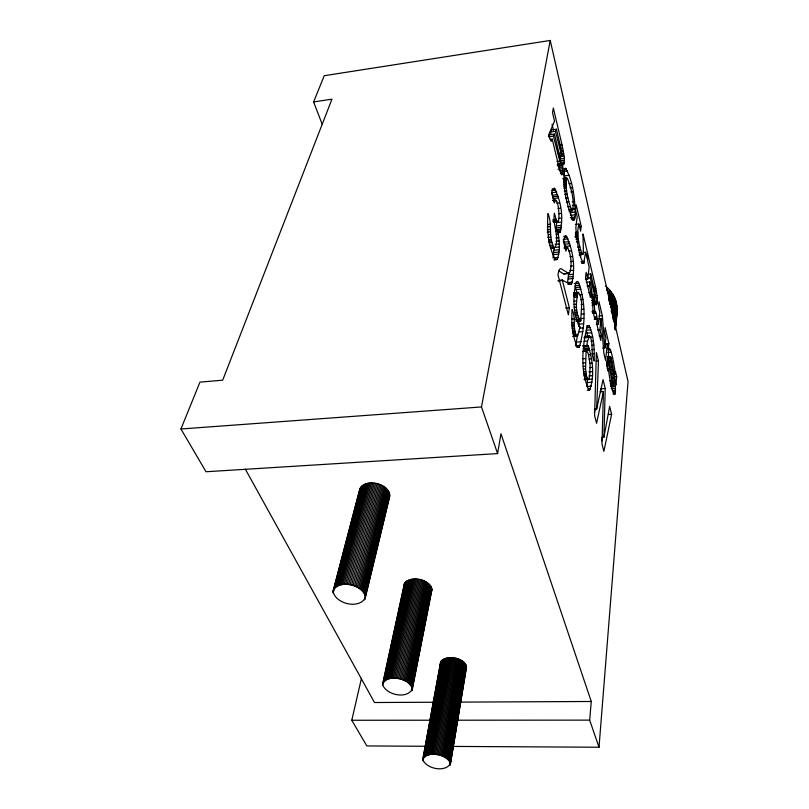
<?xml version="1.0" encoding="UTF-8"?>
<svg xmlns="http://www.w3.org/2000/svg" width="809" height="809" viewBox="0 0 809 809"><rect width="100%" height="100%" fill="white"/><g stroke="black" fill="none" stroke-linecap="round" stroke-linejoin="round"><path stroke-width="1.21" d="M615.285 373.798C615.346 372.059 610.593 341.924 608.459 350.155C607.913 361.421 611.877 372.251 613.667 383.244C614.405 398.261 607.964 359.55 607.741 356.334L606.841 365.638L608.206 371.27L608.429 368.894C608.348 371.189 613.01 399.828 615.396 393.093C615.962 381.959 612.332 371.21 610.36 360.389C609.652 345.403 615.588 382.131 615.882 385.215L616.66 376.519L615.487 371.553L615.285 373.798L613.161 373.97M577.07 336.17L576.655 335.988C572.206 327.847 576.271 317.846 572.084 309.554C571.336 322.093 571.912 335.442 577.404 346.94L578.415 347.597L579.264 347.182C585.332 326.442 586.394 302.091 578.081 281.744L577.1 281.38L576.119 282.21C572.55 296.549 573.096 313.467 579.365 326.856L580.144 326.573L577.586 335.907L573.399 336.493M583.926 345.574L588.082 345.676C592.734 359.479 594.858 376.377 589.569 390.039L588.709 389.887C580.164 370.037 582.076 346.06 587.455 325.633L589.124 325.724C594.099 336.635 594.524 349.195 594.089 361.026C590.924 353.846 593.068 346.019 590.964 338.637C591.349 332.964 578.192 338.496 589.882 336.241M591.288 297.732L593.553 297.51L594.918 302.849L596.354 305.064C598.589 299.381 596.324 292.585 595.475 286.71L588.153 255.684L587.567 260.549L589.154 267.253L587.739 279.065L585.433 279.297M562.407 280.177L558.281 280.672L562.407 280.177L570.628 284.485L571.579 283.969C575.674 268.537 573.46 250.133 566.169 236.046L563.691 236.319M572.469 282.098L567.564 282.584L568.666 272.775M575.31 214.82C574.744 199.105 573.45 181.752 565.511 168.151L564.813 168.545C562.063 185.615 566.391 204.192 572.934 219.937L573.844 220.291L574.461 219.654L575.31 214.82L570.557 215.366L570.537 210.461M557.664 165.056L562.579 164.429C566.998 165.097 562.285 148.007 562.063 145.033L553.336 108.012L552.527 112.714L554.519 121.138L548.532 135.315L551.162 141.454L552.213 139.097L550.181 139.37M572.479 210.694L571.953 210.471C567.908 200.581 565.087 189.063 566.512 178.334L567.422 178.385C571.073 188.285 574.825 200.207 572.479 210.694L568.879 211.109M555.712 230.717L557.755 230.484L558.554 232.132L559.818 232.719C563.853 218.572 561.264 200.895 554.216 188.062L552.507 189.781L551.718 192.502L554.337 202.958C557.644 192.552 560.607 219.957 557.886 221.585L553.437 222.253M555.823 231.384L556.632 222.637L561.648 222.06M583.299 252.529L585.605 252.287L587.203 259.011L587.799 254.147L583.036 233.963C582.541 236.279 585.14 265.15 580.67 249.93C578.364 241.517 576.504 232.668 578.91 224.012L575.381 224.406M580.852 320.89C574.845 313.609 575.897 301.393 578.122 292.545C583.997 298.025 580.579 313.073 580.852 320.89L576.048 321.325M554.205 260.002L557.219 259.264C560.748 250.163 559.11 239.909 557.755 230.484M552.213 139.097L559.434 169.02L561.952 174.956L562.933 171.953L562.579 164.429M552.951 257.98L554.165 247.493M600.066 391.718L603.443 391.465L601.997 444.141L603.878 451.382L611.604 414.269L609.652 406.371L603.918 437.244L601.643 437.386M603.918 437.244L605.243 388.502L603.049 379.593L596.668 409L594.342 409.162M586.11 351.248L587.476 352.087L588.406 354.059L590.085 364.495L589.721 375.356L589.174 378.066L588.022 379.532L586.596 376.468L585.564 368.934L586.11 351.248L582.551 351.551M600.683 392.577L600.794 388.836L605.243 388.502M596.668 409L598.458 360.986L596.364 352.491L594.605 415.735L596.577 423.299L603.443 391.465M388.927 498.475C393.973 483.307 360.622 475.712 359.631 492.074M557.512 221.787L556.056 219.3L554.408 213.252C552.213 224.447 559.697 236.157 555.207 247.412L554.084 247.625C547.926 237.199 552.719 224.356 547.996 213.556C546.813 228.866 547.845 245.602 555.227 259.284L556.268 259.78M382.526 684.454C387.177 673.219 409.182 677.993 412.368 688.712C407.443 699.724 385.964 695.012 382.526 684.454L404.409 583.511C411.205 574.835 431.804 579.153 431.713 590.995M578.688 326.239L578.991 320.951M608.803 301.049L609.602 289.986L605.729 286.113M610.31 304.305L611.26 292.049L609.602 289.986L607.316 292.797M615.265 329.121C616.68 316.976 619.967 302.485 611.26 292.049L609.824 304.467M452.646 746.414L599.014 747.233L628.057 381.595L550.221 40.45L324.237 75.712L313.609 101.924L322.184 124.232M611.28 311.768L612.716 294.183L611.129 307.764M615.194 325.37L616.883 305.327L614.931 326.219M591.46 386.136L586.758 386.49L587.637 379.472L592.309 379.108M586.383 282.27L589.822 281.926C593.381 292.191 591.612 303.142 593.644 313.629C595.1 324.187 598.721 318.726 595.505 311.384L594.989 313.154L593.553 297.51M612.373 315.126L613.98 296.377L611.958 313.568M599.014 747.233L589.66 720.131L591.268 701.484L500.963 433.786L497.606 453.586L206.022 471.748L180.943 428.992L199.954 382.121L222.687 380.2L331.963 99.173L313.609 101.924M615.204 328.717L617.085 307.44L615.245 327.089M613.141 319.767L615.032 298.622L612.747 318.139M613.94 321.931L615.882 300.897L613.566 320.9M615.285 324.318L615.619 320.647L615.295 323.216M615.234 330.032L617.105 309.554L615.255 329.556M614.658 322.882L616.498 303.203L614.395 321.84M422.743 759.499C427.789 750.145 447.175 754.079 450.471 763.595C445.213 772.767 426.252 768.894 422.743 759.499L440.612 662.045C446.234 653.47 468.927 658.091 465.539 669.437M605.081 343.785L607.256 343.603L605.597 360.47L603.888 353.402L601.097 318.544L598.882 318.746M602.675 348.113L604.869 347.931L605.88 337.808L604.626 332.519L605.122 327.615L608.894 343.613L608.419 348.517L607.256 343.603M615.224 327.423L615.851 321.193M616.094 318.706L616.933 311.647M596.304 324.267L598.549 324.065L597.184 318.392L596.648 323.357L600.794 340.579L601.309 335.604L599.914 329.779L601.097 318.544M598.549 324.065L599.813 312.193L598.468 306.53L598.994 301.636L602.331 315.753L604.869 347.931M608.752 297.479L609.602 289.986M589.822 281.926L589.367 285.82L590.934 292.362L590.358 297.308L585.534 277.295L586.131 272.35L587.739 279.065M590.752 273.998L595.131 292.534L595.232 297.156L590.297 277.892L590.752 273.998L587.334 274.342M578.91 224.012L580.609 231.182L581.236 226.338L576.16 204.819L575.502 209.642L577.201 216.832L575.846 227.551L576.554 237.917L579.315 252.256L581.115 258.678L583.663 263.39L585.605 252.287M580.407 257.323L580.842 253.915M562.346 280.258L569.334 307.683L568.383 314.903L557.957 274.827L558.675 271.318L559.656 269.195L560.819 268.558L568.727 273.452L569.647 272.967C572.266 264.846 571.184 255.219 567.635 247.544L564.712 247.696M333.035 591.237C338.577 578.577 363.534 584.492 365.446 597.416C359.59 609.784 335.29 603.979 333.035 591.237L359.934 488.545M575.664 344.927L577.747 334.289M589.539 336.16L587.556 340.963L586.778 345.686L587.465 345.271M448.499 759.722L464.74 662.986M449.106 760.369L465.306 663.643M449.612 761.016L465.772 664.31M449.996 761.673L466.126 664.988M463.061 684.272L463.476 681.805M449.885 765.365L466.378 665.676M450.198 764.798L466.51 666.343M450.391 764.212L466.54 667.01M446.083 757.912L462.485 661.135M446.983 758.488L463.324 661.722M447.792 759.095L464.083 662.338M444.04 756.85L460.574 660.063M445.102 757.366L461.565 660.579M554.438 134.092L553.437 136.114L560.768 164.773L560.516 159.525L554.438 134.092L549.422 134.769L548.401 136.792M440.531 755.566L457.277 658.789M441.744 755.95L458.42 659.163M442.917 756.375L459.522 659.588M437.993 754.959L454.891 658.213M439.277 755.232L456.094 658.475M435.414 754.575L452.453 657.869M436.708 754.736L453.677 658.01M432.886 754.433L450.057 657.778M434.14 754.473L451.25 657.788M429.346 754.686L446.71 658.111M430.479 754.544L447.781 657.939M431.652 754.453L448.894 657.828M426.373 755.454L443.878 658.991M427.294 755.141L444.748 658.637M428.285 754.888L445.698 658.344M422.804 760.136L440.905 661.438M422.986 760.773L423.431 758.306M424.786 750.914L425.241 748.456M426.363 742.288L426.818 739.831M427.941 733.662L428.396 731.205M429.518 725.036L429.973 722.579M430.418 720.111L430.873 717.644M431.996 711.485L432.451 709.018M433.573 702.859L434.029 700.392M434.473 697.924L435.606 691.766M436.051 689.298L436.506 686.841M438.529 675.748L439.661 669.589M440.106 667.122L440.612 662.045M423.683 757.184L441.299 660.872M424.199 756.688L441.795 660.336M424.826 756.233L442.402 659.841M425.554 755.818L443.099 659.396M497.606 453.586L481.497 406.947L550.221 40.45M411.326 685.698L431.045 586.394M411.771 686.457L431.45 587.182M412.094 687.225L431.743 587.961M412.125 687.711L412.62 685.233M415.31 671.612L415.806 669.134M417.768 659.234L418.253 656.756M419.477 650.557L420.7 644.369M421.934 638.18L423.886 628.269M425.119 622.081L426.343 615.892M428.305 605.981L428.79 603.504M411.821 690.795L431.915 588.75M412.125 690.138L431.966 589.518M409.273 683.484L429.164 584.128M410.072 684.202L429.892 584.867M410.75 684.94L430.519 585.625M406.31 681.491L426.414 582.126M407.392 682.118L427.415 582.753M408.383 682.786L428.335 583.431M403.944 680.369L424.189 581.014M405.157 680.905L425.332 581.55M401.335 679.469L421.762 580.124M402.66 679.894L422.996 580.538M398.604 678.802L419.193 579.497M399.98 679.105L420.488 579.78M395.823 678.407L416.584 579.143M397.209 678.569L417.889 579.284M393.103 678.296L414.026 579.082M394.448 678.316L415.29 579.072M390.535 678.468L411.599 579.315M391.789 678.346L412.782 579.163M387.157 679.236L408.393 580.184M388.209 678.913L409.394 579.831M389.331 678.66L410.466 579.537M601.603 440.895L602.371 437.305M383.941 681.117L405.319 582.207M384.578 680.571L405.936 581.62M385.337 680.066L406.664 581.084M386.196 679.621L407.483 580.609M382.627 685.193L404.803 582.844M594.342 412.61L595.151 408.929M426.151 746.272L366.841 745.938L351.784 720.263L361.431 678.438M365.092 594.757L389.534 493.257M365.344 595.657L389.746 494.178M364.566 599.823L389.847 495.088M365.001 599.064L389.807 495.988M363.514 592.057L388.108 490.507M364.171 592.946L388.704 491.407M364.697 593.857L389.18 492.327M360.834 589.508L385.66 487.938M361.835 590.327L386.581 488.767M362.735 591.177L387.4 489.617M358.529 588.012L383.527 486.442M359.722 588.74L384.639 487.17M357.244 587.334L382.344 485.774M354.494 586.171L379.785 484.631M355.899 586.717L381.09 485.167M351.551 585.281L377.055 483.772M353.037 585.686L378.44 484.166M350.044 584.958L375.649 483.469M347.031 584.543L372.828 483.104M348.537 584.705L374.233 483.246M344.088 584.462L370.067 483.084M345.534 584.462L371.432 483.054M616.074 315.753L616.589 313.72M341.317 584.735L367.468 483.408M342.672 584.553L368.742 483.206M337.727 585.736L364.07 484.51M338.84 585.322L365.122 484.065M340.043 584.988L366.255 483.701M333.187 592.997L333.824 590.57M334.36 588.072L360.854 486.988M335.027 587.395L361.492 486.27M335.816 586.778L362.25 485.622M336.716 586.222L363.11 485.036M333.035 592.107L360.339 487.746M404.409 583.511L404.176 587.253M556.44 129.228L561.77 151.809L561.891 156.461L555.429 131.361L556.44 129.228L551.465 129.905L550.433 132.039L551.02 134.466M606.497 290.158L607.751 287.994M430.995 592.36L431.409 591.692M567.19 247.423L565.885 251.073L563.418 241.244L564.197 238.058L565.198 236.228L566.169 236.046M558.736 270.914L563.772 273.958L568.403 273.098M550.433 132.039L555.429 131.361M549.402 136.66L553.437 136.114M559.616 145.357L562.063 145.033M560.303 148.472L562.751 148.158M560.849 151.344L563.286 151.02M558.17 153.579L560.637 153.255M561.284 154.104L563.721 153.791M558.655 155.389L561.112 155.075M558.979 156.329L561.436 156.016M559.181 156.713L561.891 156.461M559.14 156.885L564.015 156.258M560.526 158.908L564.186 158.433M560.597 160.779L564.257 160.313M556.956 161.446L559.434 161.122M560.566 162.498L564.227 162.033M557.674 164.065L560.152 163.752M560.425 163.954L564.085 163.489M557.199 164.854L560.91 164.379M558.372 164.945L563.964 164.146M557.785 166.219L562.7 165.592M559.14 167.493L562.821 167.028M558.008 169.263L562.922 168.636M564.015 169.101L566.431 168.798M559.282 170.78L562.963 170.315M564.015 171.336L567.635 170.881M560.465 172.266L562.933 171.953M560.313 173.773L562.781 173.46M563.63 173.672L564.449 175.856L569.253 175.26M563.256 178.506L566.897 178.061M562.862 178.779L566.512 178.334M563.843 179.173L566.28 178.88M563.671 180.013L566.108 179.719M563.56 181.186L565.997 180.882M563.529 182.622L565.976 182.328M563.59 184.29L566.027 183.997M569.081 183.764L571.467 183.471M563.721 186.161L566.158 185.858M551.991 189.094L555.035 188.719M563.913 188.173L566.361 187.88M569.991 187.86L572.378 187.567M551.839 190.59L555.894 190.095M564.288 191.055L566.725 190.762M556.754 192.087L551.687 192.694L554.003 200.976M570.78 191.945L573.166 191.652M552.537 195.191L557.583 194.585M564.813 194.443L567.251 194.15M553.002 196.809L558.038 196.203M553.447 198.529L558.483 197.922M565.531 198.245L567.958 197.952M552.648 200.45L555.702 200.086M553.022 200.612L556.066 200.248M556.572 203.19L559.585 202.837M566.351 201.926L568.778 201.643M572.236 201.704L574.612 201.421M572.63 205.557L575.007 205.274M567.736 206.902L570.163 206.619M558.018 208.54L560.526 208.247M568.788 209.571L571.194 209.288M572.883 209.116L575.25 208.833M569.546 210.755L571.953 210.471M558.655 213.697L561.163 213.414M570.608 212.595L575.361 212.039M559.009 218.359L561.517 218.066M552.982 219.654L556.056 219.3M570.355 217.651L575.118 217.095M552.496 221.12L556.582 220.645M571.255 219.037L574.825 218.622M554.145 221.444L556.177 221.211M554.044 221.858L557.098 221.514M554.843 221.939L557.886 221.585M572.064 219.927L574.461 219.654M547.582 224.518L550.717 224.164M547.299 226.904L550.433 226.55M556.562 225.883L561.577 225.306M556.41 227.865L561.436 227.299M547.167 229.776L550.312 229.422M578.91 226.601L581.236 226.338M556.198 229.604L561.224 229.038M547.218 232.163L550.363 231.809M557.836 231.162L560.859 230.818M557.35 232.385L560.384 232.041M548.451 234.65L550.545 234.418M556.349 234.408L558.382 234.175M575.462 232.405L577.828 232.143M575.391 233.093L577.768 232.83M575.381 233.872L577.747 233.609M547.723 237.371L550.868 237.027M575.411 234.863L577.778 234.6M555.763 238.028L558.817 237.694M575.472 235.844L577.848 235.581M564.682 237.27L567.149 236.997M575.209 236.744L577.616 236.541L575.28 237.017M549.2 239.707L551.293 239.474M575.26 236.885L577.636 236.622M563.226 239.454L568.151 238.918M548.482 241.375L551.617 241.031M556.016 241.213L559.07 240.88M575.907 239.231L578.273 238.968M548.836 242.811L551.971 242.467M563.56 240.364L564.227 242.184L569.142 241.648M576.392 241.962L578.759 241.709M555.146 244.429L559.221 243.984M549.645 245.511L552.769 245.167M564.227 242.184L564.834 244.217L569.738 243.681M550.332 247.109L553.457 246.775M553.134 247.635L559.262 246.947M550.969 247.958L554.084 247.625M564.834 244.217L565.42 246.432L570.315 245.906M550.535 248.282L554.681 247.837M563.934 247.948L567.635 247.544M577.525 247.16L579.881 246.897M554.094 250.234L559.191 249.688M553.922 252.57L559.029 252.024M568.99 251.174L571.437 250.911M578.324 250.183L580.67 249.93M553.669 254.623L558.786 254.077M579.143 252.792L581.499 252.539M579.598 253.915L581.944 253.662M579.396 254.542L582.905 254.168M579.143 254.926L582.793 254.441M585.504 254.39L587.799 254.147M553.983 257.869L558.089 257.434M569.971 256.736L572.408 256.473M554.125 259.598L557.219 259.264M570.588 261.57L573.015 261.317M580.993 261.742L584.482 261.378M581.964 262.682L584.29 262.44M581.701 263.35L584.037 263.107M570.952 266.11L573.379 265.858M569.91 270.631L573.551 270.257M563.772 273.958L568.727 273.452M568.636 274.777L573.51 274.281M568.505 277.022L573.379 276.526M568.282 279.014L573.166 278.518M558.22 280.824L562.295 280.42M588.012 278.114L590.297 277.892M567.888 284.343L571.579 283.969M574.228 283.625L579.022 283.15M579.861 285.253L575.088 285.729L576.908 292.818M587.071 286.052L589.367 285.82M575.654 287.539L580.417 287.064M593.23 286.932L595.475 286.71M576.2 289.582L580.963 289.116M593.664 288.874L595.899 288.651M573.712 292.727L578.85 292.302M594.028 290.775L596.263 290.552M574.511 292.898L578.122 292.545M576.787 292.828L574.046 292.767M574.117 293.677L577.727 293.323M588.649 292.585L590.934 292.362M573.773 294.83L577.393 294.476M579.74 294.739L582.116 294.516M573.52 296.104L577.141 295.75M591.986 294.698L594.241 294.476M574.511 297.449L576.938 297.206M594.716 295.851L596.951 295.639M591.258 296.316L594.645 295.993M593.179 296.873L595.434 296.65M591.561 297.156L595.384 296.903M591.733 297.429L595.313 297.075M591.854 297.479L595.232 297.156M593.776 298.238L597.133 297.914M580.528 299.684L582.895 299.461M574.178 301.16L576.605 300.928M591.581 300.392L597.204 299.947M593.836 302.01L597.194 301.696M574.107 304.386L576.534 304.154M591.794 302.879L594.059 302.667M581.054 304.558L583.42 304.336M593.735 303.426L597.093 303.102M594.787 303.83L597.022 303.618M594.676 304.305L596.921 304.093M591.915 305.205L594.18 304.983M565.582 308.037L569.334 307.683M574.188 307.359L576.625 307.127M574.41 310.221L576.847 309.989M581.368 309.442L583.734 309.22M574.693 312.486L577.13 312.264M592.087 311.172L594.362 310.959M592.178 311.748L594.453 311.536M574.997 314.236L577.434 314.013M592.35 312.527L594.625 312.314M581.499 314.135L583.865 313.912M592.987 313.113L595.252 312.901M592.855 313.356L595.121 313.144M575.351 315.783L577.778 315.561M576.018 318.008L578.445 317.785M599.024 316.056L602.331 315.753M571.983 318.999L574.441 318.776M594.534 316.946L596.779 316.734M580.275 318.675L583.835 318.341M575.512 319.697L579.133 319.363M594.423 318.23L596.678 318.018M576.2 320.657L579.82 320.324M594.251 319.191L596.516 318.989M576.736 321.072L580.346 320.738M571.781 322.912L574.248 322.69M578.85 324.207L583.602 323.782M571.801 325.147L574.269 324.925M571.892 326.927L574.36 326.705M586.788 325.926L589.124 325.724M572.064 328.687L574.532 328.464M579.719 328.171L583.299 327.847M586.606 327.776L590.085 327.463M572.307 330.426L574.774 330.203M590.924 329.819L586.292 330.234L588.001 337.292M572.59 331.892L575.057 331.68M597.679 329.981L599.914 329.779M579.305 331.953L582.895 331.629M572.903 333.217L575.361 333.005M587.091 333.146L591.713 332.742M573.328 334.623L575.786 334.4M573.763 335.634L576.22 335.422M572.701 336.332L577.586 335.907M586.758 336.948L590.246 336.645M599.085 335.796L601.309 335.604M590.307 337.09L592.613 336.888M583.845 337.828L588.537 337.414M584.017 341.277L587.556 340.963M576.493 342.116L581.317 341.691M591.015 341.307L593.321 341.115M575.391 345.858L580.245 345.443M604.576 343.977L608.894 343.613M583.228 345.989L588.082 345.676M591.51 345.423L593.816 345.221M576.827 347.385L579.264 347.182M582.743 345.676L583.967 347.091L588.669 346.697M583.967 347.091L584.553 348.659L589.245 348.254M584.553 348.659L584.856 349.67L589.549 349.276M591.844 349.63L594.15 349.437M607.539 348.81L609.693 348.628M589.842 350.378L585.16 350.772L584.856 349.67M608.125 350.014L610.269 349.832M591.996 353.725L594.291 353.533M607.872 352.471L611.088 352.208M588.416 354.787L590.752 354.585M583.137 358.781L585.524 358.579M608.156 357.133L610.39 356.911M608.095 357.234L610.532 356.991M608.044 357.376L610.208 357.194M589.114 359.125L591.45 358.933M608.024 357.548L610.178 357.366M608.014 357.73L610.168 357.548M608.004 357.972L610.158 357.8M610.421 357.952L612.565 357.77M608.004 358.377L610.158 358.205M596.193 361.178L598.458 360.986M583.006 362.988L585.403 362.786M606.699 361.219L608.864 361.047M589.589 363.332L591.925 363.15M611.24 361.684L613.374 361.502M606.669 362.078L608.833 361.896M608.469 362.27L610.633 362.098M606.679 363.059L608.853 362.887M606.73 364.202L608.904 364.03M583.046 366.426L585.443 366.234M606.861 365.88L609.035 365.708M589.913 367.63L592.249 367.438M583.168 369.126L585.564 368.934M609.531 367.175L611.685 367.003M607.144 368.358L609.319 368.186M583.39 371.806L585.787 371.614M610.158 369.693L612.302 369.521M588.922 371.938L592.421 371.665M583.663 373.96L586.06 373.778M583.916 375.406L586.313 375.214M611.169 374.071L613.313 373.9M588.942 375.942L592.441 375.669M584.209 376.66L586.596 376.468M584.755 378.42L587.142 378.238M614.547 376.681L616.66 376.519M584.017 379.431L588.76 379.067M584.452 379.805L588.406 379.461M611.968 378.106L614.112 377.945M587.374 382.546L592.057 382.182M609.47 380.827L611.624 380.665M612.565 381.737L614.698 381.565M610.057 383.122L612.211 382.96M610.532 384.771L612.686 384.609M610.967 385.974L613.121 385.812M611.22 386.48L613.829 386.287M610.987 386.641L615.255 386.318M611.392 386.702L613.728 386.54M588.254 388.998L590.621 388.826M587.192 390.221L589.569 390.039M611.139 388.694L615.406 388.371M612.271 390.423L615.467 390.191M613.333 391.92L615.467 391.768M613.252 393.245L615.396 393.093M613.141 394.104L615.275 393.943M180.943 428.992L481.497 406.947M608.328 414.491L611.604 414.269M433.735 702.232L374.506 702.515L245.36 469.21M460.2 702.111L591.268 701.484M351.784 720.263L431.076 720.222M457.51 720.202L589.66 720.131M564.449 175.856L565.087 178.202M552.041 124.222L553.457 130.178M565.42 246.432L565.875 248.434"/></g></svg>
